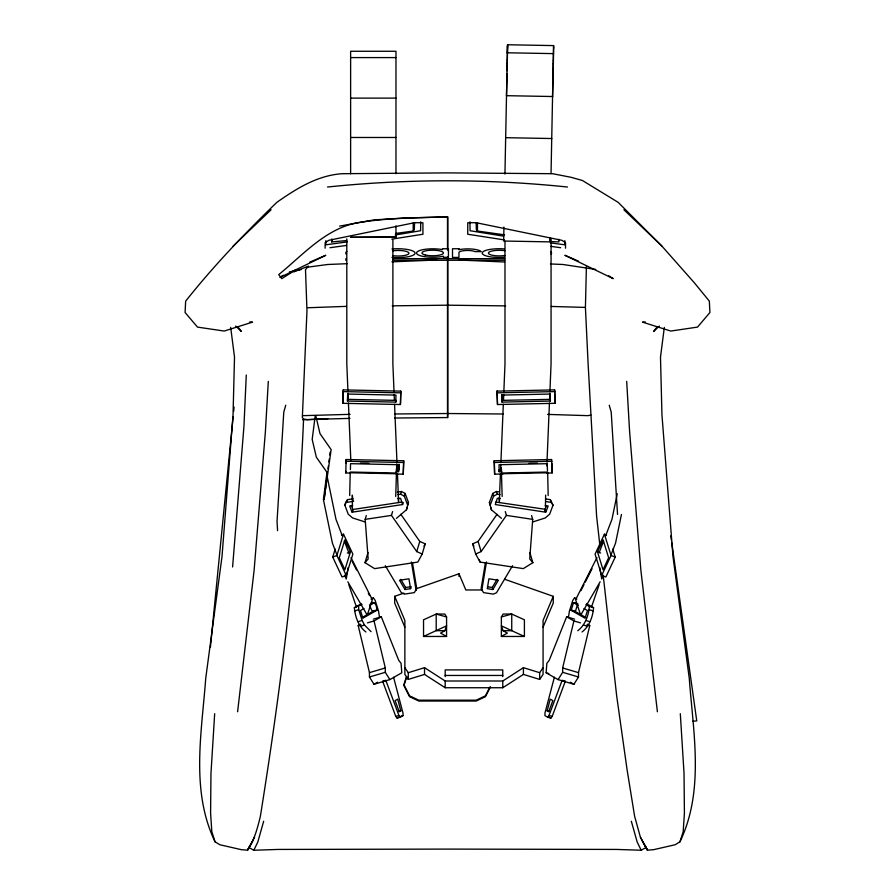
<?xml version="1.0" encoding="UTF-8"?>
<svg xmlns="http://www.w3.org/2000/svg" width="895" height="895" viewBox="0 0 895 895"><rect width="100%" height="100%" fill="white"/><g stroke="black" fill="none" stroke-linecap="round" stroke-linejoin="round"><path stroke-width="1.34" d="M346.622 240.576L331.732 241.918L331.732 239.189M395.612 233.461L413.21 231.044L413.21 222.933M447.5 260.915L447.5 305.184L505.63 305.889M447.5 259.539L447.5 256.764M447.5 249.828L447.5 216.892C418.793 217.832 389.918 217.798 361.457 222.128C327.447 226.446 303.875 254.202 278.725 274.608L281.802 278.647L295.149 270.156L293.694 271.89L308.462 266.106L305.497 269.608L306.974 310.778L302.331 417.73L303.584 418.782C298.102 552.036 281.399 684.675 260.378 816.318C257.469 828.143 254.437 839.969 247.512 850.16L241.393 849.679L219.901 844.757L215.046 841.803C190.467 790.699 201.755 732.625 205.716 678.455L221.994 556.712L233.047 414.844L234.512 357.116L230.675 327.402M447.802 305.284L447.802 417.551L394.617 418.021M373.372 619.127L381.292 616.789L398.722 660.32L401.072 663.318L401.799 672.794L389.862 679.596L374.009 684.272L369.434 676.989L369.456 672.637L358.19 625.605L360.607 624.229M389.862 679.596L385.286 672.313L385.309 667.961L374.043 620.929L381.292 616.789M384.705 680.502L382.59 681.117L395.769 716.414L397.111 718.114L400.278 717.186L403.007 715.631L403.018 713.158L393.576 677.269M325.12 248.206L325.165 242.612L328.801 240.308L414.575 222.698L422.921 222.754L422.943 234.244L391.797 239.155M325.869 240.632L325.847 244.805L347.238 241.885M420.717 221.815L420.616 230.731L395.221 234.982M507.342 60.144L507.543 46.495M553.401 60.983L553.602 47.345M548.176 495.517L547.662 472.773L501.636 473.757M503.919 227.095L503.65 241.035L549.709 241.874L549.787 237.555M504.948 174.122L505.664 137.685L551.723 138.535L551.04 173.574M507.297 63.153L507.353 59.875M499.488 501.099L499.623 494.23M553.356 63.992L553.412 60.715M545.424 506.861L545.648 495.058M342.841 403.309L343.277 389.896L400.803 391.126L400.568 402.817L400.378 404.529L342.841 403.309L343.277 389.896M349.844 473.03L345.738 472.94L346.175 459.527L403.701 460.757L403.265 474.171L396.418 474.026M346.096 463.42L346.175 459.527M347.495 401.061L347.64 394.046L395.959 395.087L395.814 402.101L347.495 401.061L347.808 393.498M350.415 469.528L350.527 463.677L398.857 464.718L398.711 471.732L395.948 471.676M399.025 464.158L398.913 470.009L396.149 469.953M400.378 404.529L400.803 391.126M403.265 474.171L403.701 460.757M505.664 137.875L507.543 44.75L553.602 45.6L553.591 48.117M551.723 138.725L553.412 53.622L507.353 52.783M506.503 95.933L506.95 76.176M552.562 96.772L553.009 77.026M586.404 266.52L585.419 307.421L588.104 363.683L596.607 516.191L599.863 545.256M507.353 53.219L507.532 45.768M553.412 54.069L553.602 45.6M506.939 76.88L507.017 73.468M507.085 70.761L507.297 62.628M552.998 77.731L553.356 63.467M414.542 222.944L414.307 229.825L413.21 231.044M583.999 608.566L587.467 610.535L585.039 618.21L571.144 610.3L573.572 602.626L577.801 603.879M585.789 617.483L575.373 611.542L577.655 604.091L573.426 602.85M577.812 630.729C585.24 625.012 588.619 615.469 589.346 606.441L585.912 604.483M582.041 631.971C589.469 626.254 592.848 616.722 593.575 607.683L586.706 603.778M396.72 463.946L395.713 496.49M499.611 493.592L500.417 474.059M500.596 469.875L500.831 464.292M500.943 461.496L503.314 404.294M503.493 400.11L503.728 394.527M503.84 391.741L504.993 363.829L504.981 241.314M546.834 465.814L546.946 463.028M547.069 460.231L549.44 402.974M549.564 400.188L549.854 393.196M549.966 390.41L551.063 363.873L551.063 238.909M246.282 375.039L243.943 426.367L232.599 566.971M398.521 502.52L398.734 497.788M268.31 381.359L265.401 431.491L254.124 570.216L237.6 711.76M214.677 713.695L210.963 773.504L210.594 813.264L211.813 831.656L215.046 841.803M531.563 515.554L532.704 519.368L529.717 558.95L532.861 562.675L523.284 568.627L480.033 562.071L475.681 554.005L472.661 543.847L478.098 541.419L497.072 514.267M587.344 624.229L589.76 625.605L578.494 672.637L578.517 676.989L573.93 684.272L558.077 679.596L546.14 672.794L546.867 663.318L549.217 660.32L566.647 616.789L574.579 619.127M331.732 241.918L331.967 239.312M210.426 647.141L233.125 416.79M233.673 411.241L234.087 407.08M345.738 472.94L345.94 471.217M395.814 402.101L396.015 400.378L347.696 399.349M315.197 415.884L312.187 439.4L316.36 457.222L327.458 472.985M327.984 468.835L328.342 466.071M328.868 461.921L329.226 459.157M329.763 455.007L330.11 452.243M348.155 567.631L346.208 579.065L344.732 575.205M664.325 327.402L660.488 357.116L661.953 414.844L673.006 556.712L689.284 678.455C693.233 732.636 704.533 790.699 679.954 841.803L675.099 844.757L653.596 849.679L647.477 850.16L642.431 841.445M568.571 616.588L569.388 611.14L572.8 600.355L574.467 597.972L576.581 598.587M327.022 472.023L323.397 499.511L332.381 543.03L336.822 554.62M485.426 562.642L481.141 588.462L483.546 592.624L493.402 594.112L496.512 592.736L512.567 565.685M481.745 590.499L486.488 561.948M617.237 493.716L611.956 519.357L605.557 535.982M621.454 514.468L615.57 543.03L611.117 554.62M558.077 679.596L562.664 672.313L562.642 667.961L573.908 620.929L566.647 616.789M554.374 677.269L544.932 713.158L544.943 715.631L547.662 717.186L550.839 718.114L552.17 716.414L565.36 681.117L563.246 680.502M547.147 710.876L550.246 699.129L552.853 700.606L548.691 711.749L547.147 710.876L549.261 711.491M396.44 518.339L406.442 509.781L408.478 502.453L405.111 493.425L401.441 491.489L397.29 492.116M263.667 821.252L257.805 842.027L253.822 850.25L248.586 847.33M285.751 405.245L283.782 412.136L277.036 521.393L277.573 530.645M365.227 521.986L352.563 517.936L348.211 514.166L344.844 505.138L345.649 502.431L347.551 499.645L353.077 498.806M344.844 505.138L347.551 499.645M397.492 498.549L400.546 498.314L402.605 504.545L352.294 512.164L352.764 509.277L351.433 505.686M352.294 512.164L353.1 509.456L402.045 502.05M400.803 514.267L419.766 541.419L425.214 543.847L422.194 554.005L417.842 562.071L374.591 568.627L365.003 562.675L368.158 558.95L365.171 519.368L366.301 515.554M365.003 562.675L368.035 552.506M422.194 554.005L416.746 551.588L391.462 515.386L392.592 511.571M397.872 494.611L400.636 494.197L401.441 491.489M408.478 502.453L407.672 505.16L404.305 496.132L405.111 493.425M402.605 504.545L403.309 502.487M406.442 509.781L407.247 507.073M405.625 587.489L411.197 586.65L410.592 588.675L405.021 589.525L405.625 587.489L400.803 579.367M416.746 551.588L419.766 541.419M385.309 565.685L401.363 592.736L404.462 594.112L414.329 592.624L416.723 588.462L412.45 562.642M341.431 534.986L343.523 534.203L352.865 554.117L346.242 575.418L342.069 576.984L332.716 557.059L335.2 549.071M346.242 575.418L336.9 555.493L343.523 534.203M350.471 551.835L344.899 569.723L339.294 557.775L344.866 539.886L350.471 551.835L347.338 553.009M679.954 841.803L683.187 831.656L684.406 813.264L684.037 773.515L680.312 713.695M406.375 676.978L403.902 684.675L409.53 695.784L418.77 700.181L476.229 700.181L485.47 695.784L489.845 687.136M406.789 676.676L403.902 685.604L409.53 696.668L418.77 701.042L476.229 701.042L485.47 696.668L490.471 686.834M367.532 614.362L372.32 599.695L351.008 557.641M591.584 606.776L599.079 584.882M446.571 636.457L440.586 633.089L444.837 630.695L446.571 625.818L423.536 636.457L423.536 619.799L436.201 614.048L444.837 614.048L446.571 616.979L446.571 636.457L423.536 636.457M501.424 518.339L491.422 509.781L489.397 502.453L492.765 493.425L496.434 491.489L499.197 491.903M492.765 493.425L493.57 496.132L490.203 505.16L489.397 502.453M500.383 498.549L497.329 498.314L495.271 504.545L545.57 512.164L545.1 509.277L546.442 505.686M545.905 511.996L548.143 506.011L545.245 505.339M546.174 499.018L550.324 499.645L553.032 505.138L549.664 514.166L545.312 517.936L532.637 521.986M547.662 717.186L549.004 715.474L562.183 680.189M599.169 552.618L603.599 541.106M603.219 575.205L601.731 579.065L599.784 567.631M504.713 579.289L553.255 596.327L543.075 620.436L543.075 674.416L539.651 679.417L523.418 674.416L502.766 687.74L445.184 687.74L424.532 674.416L408.288 679.417L404.864 674.416L404.864 620.436L394.684 596.327L403.869 593.105M543.075 627.171L553.255 603.062L553.255 596.327M606.508 534.986L604.427 534.203L595.074 554.117L601.697 575.418L605.881 576.984L615.223 557.059L612.739 549.071M597.468 551.835L603.085 539.886L608.645 557.775L603.04 569.723L597.468 551.835L600.601 553.009M601.697 575.418L611.05 555.493L604.427 534.203M596.931 557.641L575.619 599.695L580.407 614.362M580.9 590.7L583.987 584.603M585.229 582.164L592.031 568.75M423.973 546.151L425.214 543.847M254.583 837.217L247.512 850.16L252.569 841.445M581.347 614.037L600.142 581.795M501.368 616.979L503.102 614.048L511.739 614.048L524.403 619.799L524.403 636.457L501.368 636.457L501.368 616.979L511.739 614.048L511.739 630.695L524.403 636.457M492.854 589.525L498.358 580.24L488.916 578.808L487.283 588.675L492.854 589.525L492.25 587.489L497.072 579.367M539.651 679.417L539.651 672.693L543.075 667.681M475.681 554.005L481.13 551.588L506.413 515.386L505.283 511.571M656.908 327.122L653.652 331.441L659.302 326.082M645.228 321.853L642.465 322.122L670.803 331.06L697.518 327.1L709.914 312.523L709.343 301.145L694.386 282.831L661.886 246.08L618.165 202.348L582.444 180.51L571.245 177.344L552.595 173.697L447.5 172.892L342.405 173.697C317.546 175.297 296.692 188.465 276.835 202.348C244.626 233.55 213.536 265.96 185.657 301.145L185.086 312.523L197.482 327.1L224.197 331.06L252.535 322.122L249.772 321.853M233.114 246.08L271.095 209.754M404.864 667.681L408.288 672.693L424.532 667.681L445.184 681.005L502.766 681.005L523.418 667.681L539.651 672.693M281.041 276.611L283.413 275.268M365.898 631.971C358.47 626.254 355.102 616.722 354.364 607.683L361.233 603.778M354.364 607.683L362.027 604.483M371.179 599.27L373.472 597.972L375.139 600.355L378.551 611.14L379.379 616.588M363.952 608.566L360.472 610.535L362.911 618.21L376.795 610.3C377.041 598.14 365.451 601.395 372.566 611.542L362.151 617.483M369.736 605.266L374.367 602.626M374.009 684.272L377.589 682.225M400.792 710.876L399.259 711.749L395.098 700.606L397.704 699.129L400.792 710.876L398.678 711.491M397.111 718.114L398.924 717.085M501.368 636.457L507.364 633.089L503.102 630.695L501.368 625.818L511.739 630.695L503.102 630.695M253.822 850.25L278.289 849.433L447.5 849.098L616.7 849.433L641.178 850.25L646.403 847.33M493.57 496.132L497.24 494.197L500.003 494.611M495.819 502.05L545.1 509.277M279.945 277.45L325.78 255.288L309.614 262.235M332.716 557.059L336.9 555.493M415.683 588.966L458.978 573.773L465.825 589.962L482.125 589.962M371.358 598.587L373.472 597.972M370.295 604.091L374.524 602.85M354.487 610.949L358.716 609.696L358.593 606.441M372.555 611.251L376.784 609.998M372.566 611.542L376.795 610.3M357.911 621.734L362.139 620.481L364.5 625.057L371.067 631.669M358.19 625.605L360.83 624.822M367.431 622.875L374.043 620.929M360.271 626.31L364.5 625.057M369.456 672.637L385.309 667.961M369.434 676.989L385.286 672.313M395.769 716.414L398.935 715.474L400.278 717.186M400.893 716.257L403.007 715.631M590.901 415.034L587.937 415.66L547.606 414.396M289.365 271.89L301.167 269.608M339.619 226.111L373.998 219.901L404.92 217.977L447.802 216.892L447.802 249.828M346.745 502.352L353.659 501.312M352.619 505.339L349.732 506.011L351.959 511.996M365.171 519.368L391.462 515.386M330.009 247.714L346.488 245.431M327.525 187.021C407.08 178.731 487.92 178.731 567.475 187.021M307.298 267.213L327.682 264.495L347.238 263.689M585.419 307.421L551.309 306.448M692.842 721.225L696.746 720.911L671.776 542.773M307.902 307.746L346.365 306.37M302.599 419.721L349.967 418.379M327.816 418.614L306.929 419.721L304.703 419.095M302.734 415.66L350.113 414.34M391.932 261.843L436.626 260.009M497.061 391.126L554.598 389.896L554.788 391.607L555.034 403.309L497.497 404.529L497.061 391.126L497.497 404.529M497.262 392.838L554.788 391.607M501.86 400.378L550.179 399.349L550.38 401.061L502.05 402.101L501.737 394.527M502.822 473.992L494.611 474.171L494.174 460.757L551.7 459.527L552.137 472.94L546.655 473.052M494.174 460.757L494.376 462.48L551.902 461.249M529.046 463.353L537.403 463.174M547.348 463.677L499.018 464.718L499.164 471.732L501.927 471.676M501.726 469.953L498.962 470.009L499.164 471.732M501.603 473.03L547.628 472.045M392.223 305.833L447.802 305.184L447.802 260.915M394.773 413.971L447.802 413.512M350.627 57.593L395.97 57.593M350.627 98.114L395.97 98.114M350.627 137.483L395.97 137.483M395.97 236.94L350.627 237.287L395.97 237.287L395.97 225.887M392.827 258.677L504.668 258.677M392.827 260.277L504.668 260.277M444.837 630.695L436.201 630.695L436.201 614.048L446.571 616.979M445.184 675.456L502.766 675.456M447.5 413.512L503.113 414.005M506.503 95.687L552.562 96.526M343.076 391.607L400.613 392.838M345.973 461.249L403.5 462.48M360.461 463.174L368.829 463.353M350.247 472.045L396.272 473.03M396.239 473.757L350.214 472.773L349.699 495.517M458.632 260.02L504.545 261.989M550.47 263.958L562.989 264.495L595.734 269.429M476.14 222.944L476.364 229.825L477.471 231.044L504.59 234.848M504.366 239.916L467.738 234.244L467.761 222.754L476.106 222.698L561.87 240.308L565.506 242.612L565.55 248.206M551.051 246.382L560.662 247.714M503.684 236.168L470.054 230.731L469.964 221.815M550.291 242.869L564.834 244.805L564.801 240.632M550.85 241.572L558.939 241.918L558.704 239.312M545.603 501.524L551.13 502.352L553.032 505.138M506.413 515.386L532.704 519.368M487.797 586.818L492.25 587.489M589.346 606.441L593.575 607.683M589.223 609.696L593.452 610.949M571.155 609.998L575.384 611.251M571.144 610.3L575.373 611.542M585.811 620.481L590.04 621.734M573.908 620.929L580.508 622.875M587.12 624.822L589.76 625.605M583.45 625.057L587.679 626.31M562.642 667.961L578.494 672.637M562.664 672.313L578.517 676.989M546.14 672.794L548.78 673.577M549.004 715.474L552.17 716.414M611.05 555.493L615.223 557.059M578.573 261.172L564.89 255.288L613.198 278.647L608.745 275.817M400.636 494.197L404.305 496.132M574.467 597.972L576.76 599.27M573.572 602.626L578.204 605.266M570.35 682.225L573.93 684.272M548.109 716.571L550.839 718.114M235.687 326.082L241.348 331.43L238.092 327.122M623.904 209.754L661.886 246.08M405.021 589.525L399.506 580.24L408.948 578.808L410.592 588.675M347.808 581.795L366.603 614.037M640.406 837.217L647.477 850.16L640.406 837.217L634.622 816.318L627.093 769.778L616.7 696.097L603.252 575.698M472.661 543.847L473.902 546.151M352.205 561.433L356.534 569.97M368.281 593.139L369.523 595.578M641.178 850.25L637.184 842.027L631.333 821.252M404.864 627.171L394.684 603.062L394.684 596.327M342.382 535.982L335.994 519.357L327.089 476.162L324.068 499.678L331.139 449.614L319.985 433.594L315.812 415.772M344.351 541.106L349.263 553.893M385.756 680.189L398.935 715.474M348.86 584.882L356.367 606.776M358.716 609.696L362.139 620.481M550.324 499.645L551.13 502.352M544.764 509.456L545.57 512.164M529.84 552.506L532.861 562.675M496.434 491.489L497.24 494.197M490.617 507.073L491.422 509.781M478.098 541.419L481.13 551.588M479.284 559.532L480.033 562.071M609.249 405.245L611.218 412.136L617.539 514.48M411.387 561.948L416.119 590.499M670.814 535.87L671.384 540.009M657.4 711.771L640.876 570.216L629.599 431.491L626.69 381.359M555.034 403.309L554.598 389.896M552.137 472.94L551.779 463.42M352.406 495.83L352.898 500.898M501.289 467.57L502.151 496.49M499.142 497.788L499.354 502.52M394.035 391.741L392.871 363.829L392.894 240.028M394.147 394.527L394.382 400.11M394.561 404.294L396.933 461.496M397.044 464.292L397.279 469.875M397.458 474.059L398.264 493.592M347.909 390.41L346.801 363.873L346.801 238.909M348.021 393.196L348.312 400.188M348.435 402.974L350.806 460.231M550.38 401.061L550.235 394.046L501.916 395.087L502.05 402.101M550.067 393.498L550.179 399.349M547.169 463.129L547.483 470.703M494.376 462.48L494.611 474.171M398.253 494.23L398.387 501.099M352.227 495.058L352.44 506.861M523.418 667.681L523.418 674.416M507.543 44.75L507.532 47.278M502.766 676.631L502.766 669.907L445.184 669.907L445.184 676.631M502.766 681.005L502.766 687.74M477.471 222.933L477.471 231.044M458.978 573.773L458.978 576.458M447.802 256.764L447.802 259.539M447.5 305.284L447.5 417.551M445.184 681.005L445.184 687.74M424.532 667.681L424.532 674.416M408.288 672.693L408.288 679.417M395.97 173.775L395.97 51.261L350.627 51.261L350.627 173.775M345.85 253.945L345.85 252.401A16.748 4.33 0 0 1 346.846 251.506M345.85 258.722L345.85 260.288M504.825 255.5A10.841 2.808 0 0 1 490.975 254.907A10.841 2.808 0 0 1 490.975 251.271A10.841 2.808 0 0 1 504.825 250.678M504.456 257.234A16.871 4.363 0 0 1 482.215 253.095A16.871 4.363 0 0 1 504.456 248.955M550.783 251.875A17.094 4.419 0 0 1 551.119 254.169M392.67 250.846A10.74 2.786 0 0 1 408.937 253.184A10.74 2.786 0 0 1 392.983 255.668M391.976 249.011A17.162 4.441 0 0 1 415.056 253.184A17.162 4.441 0 0 1 391.976 257.346M448.44 248.743L442.499 248.743L442.499 249.627A16.3 4.218 0 0 0 420.493 250.264A16.3 4.218 0 0 0 421.254 255.992A16.3 4.218 0 0 0 443.383 256.238L443.383 257.312L448.44 257.312L448.44 248.743M458.945 248.743L452.501 248.743L452.501 257.413L458.945 257.413L458.945 252.412A8.57 2.215 0 0 1 465.859 250.499A8.57 2.215 0 0 1 474.976 251.618L481.174 251.618A13.716 3.546 0 0 0 458.945 249.716L458.945 248.743M425.226 254.974A10.74 2.786 0 0 0 443.114 253.654A10.74 2.786 0 0 0 429.723 250.298A10.74 2.786 0 0 0 425.226 254.974"/></g></svg>
